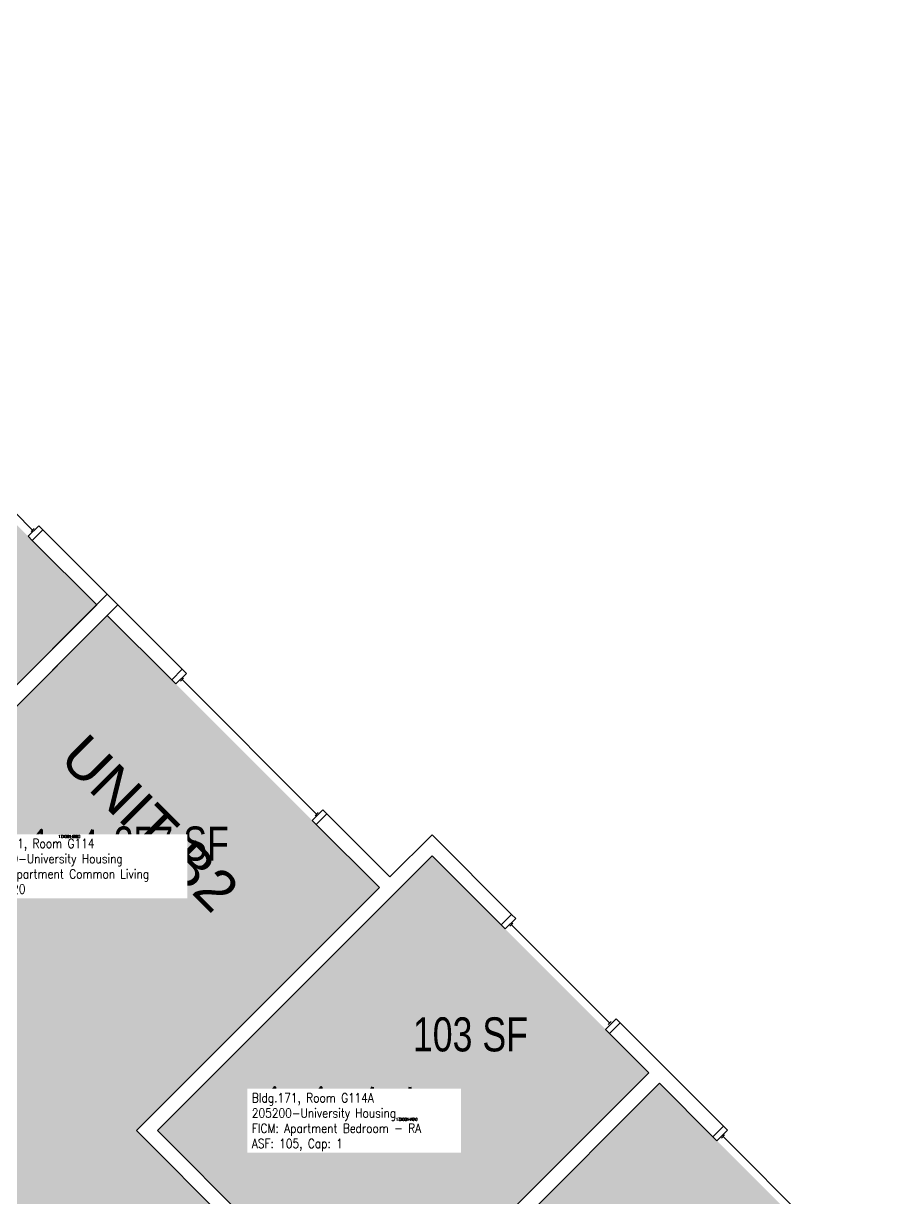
# Model space of a CAD drawing. Header units: inches. Extents: x 1063 to 4030, y -1482 to 1669.
# Drawn here: x 2907.4 to 3207.5, y 863.2 to 1276.6 of the extents above; entities that cross this region are included whole.
import ezdxf
from ezdxf.enums import TextEntityAlignment as Align

# ---------------------------------------------------------------- set-up
doc = ezdxf.new("R2010")
doc.units = ezdxf.units.IN
doc.header["$LTSCALE"] = 192
doc.header["$MEASUREMENT"] = 0
for name, color, linetype in [('A-AREA-IDEN', 1, 'Continuous'), ('A-GLAZ', 1, 'Continuous'), ('A-IDEN-RNUM', 7, 'Continuous'), ('A-IDEN-SNUM', 4, 'Continuous'), ('A-IDEN-VNUM', 4, 'Continuous'), ('A-WALL', 5, 'Continuous'), ('AREA-TEXT', 3, 'Continuous'), ('Rooms-Category-Color', 7, 'Continuous'), ('Rooms-College-Color', 7, 'Continuous'), ('Rooms-Department-Color', 7, 'Continuous'), ('Rooms-Division-Color', 7, 'Continuous'), ('Rooms-Information', 7, 'Continuous')]:
    doc.layers.add(name, color=color, linetype=linetype)
doc.styles.add('AREA', font='arial.ttf', dxfattribs={"width": 0.75, "height": 12})
doc.styles.add('ROOMSNUMBER', font='txt.shx', dxfattribs={"height": 0.03})
doc.styles.add('ROOMVNUMBER', font='simplex.shx', dxfattribs={"width": 0.85})
doc.styles.get("Standard").update_dxf_attribs({"font": 'arial.ttf'})

msp = doc.modelspace()

# ---------------------------------------------------------------- hatches: boundary and pattern name
at = {"layer": 'Rooms-Category-Color', "true_color": 0x728ef3}
for points in [[(2933.18, 1071.9), (2837.36, 1167.71), (2751.8, 1082.15), (2557.35, 1276.6), (2516.34, 1235.59), (2536.67, 1215.26), (2546.48, 1225.07), (2670.95, 1100.6), (2661.14, 1090.79), (2681.47, 1070.46), (2691.28, 1080.27), (2713.7, 1057.86), (2704.06, 1048.22), (2700.35, 1051.93), (2704.86, 1056.44), (2689.87, 1071.43), (2654.95, 1036.52), (2669.94, 1021.53), (2676.31, 1027.89), (2680.02, 1024.18), (2673.66, 1017.82), (2716.88, 974.59), (2780.87, 1038.59), (2830.47, 988.99), (2840.81, 999.33), (2850.71, 989.43)], [(2936.89, 1068.18), (3032.7, 972.37), (2947.14, 886.81), (3141.6, 692.36), (3100.58, 651.34), (3080.26, 671.67), (3090.07, 681.49), (2965.59, 805.96), (2955.78, 796.15), (2935.45, 816.48), (2945.26, 826.29), (2922.85, 848.7), (2913.21, 839.07), (2916.93, 835.36), (2921.43, 839.86), (2936.42, 824.87), (2901.51, 789.96), (2886.52, 804.95), (2892.89, 811.31), (2889.17, 815.03), (2882.81, 808.66), (2839.59, 851.89), (2903.58, 915.88), (2853.98, 965.48), (2864.32, 975.82), (2854.42, 985.72)], [(3127.64, 907.13), (3051.27, 983.5), (2954.58, 886.8), (3030.94, 810.43), (3127.32, 906.83)], [(3207.46, 827.32), (3131.35, 903.42), (3034.66, 806.74), (3110.76, 730.62), (3207.13, 827.01)]]:
    msp.add_hatch(color=171, dxfattribs=at).paths.add_polyline_path(points)
at = {"layer": 'Rooms-College-Color', "true_color": 0xadadad}
for points in [[(2933.18, 1071.9), (2837.36, 1167.71), (2751.8, 1082.15), (2557.35, 1276.6), (2516.34, 1235.59), (2536.67, 1215.26), (2546.48, 1225.07), (2670.95, 1100.6), (2661.14, 1090.79), (2681.47, 1070.46), (2691.28, 1080.27), (2713.7, 1057.86), (2704.06, 1048.22), (2700.35, 1051.93), (2704.86, 1056.44), (2689.87, 1071.43), (2654.95, 1036.52), (2669.94, 1021.53), (2676.31, 1027.89), (2680.02, 1024.18), (2673.66, 1017.82), (2716.88, 974.59), (2780.87, 1038.59), (2830.47, 988.99), (2840.81, 999.33), (2850.71, 989.43)], [(2936.89, 1068.18), (3032.7, 972.37), (2947.14, 886.81), (3141.6, 692.36), (3100.58, 651.34), (3080.26, 671.67), (3090.07, 681.49), (2965.59, 805.96), (2955.78, 796.15), (2935.45, 816.48), (2945.26, 826.29), (2922.85, 848.7), (2913.21, 839.07), (2916.93, 835.36), (2921.43, 839.86), (2936.42, 824.87), (2901.51, 789.96), (2886.52, 804.95), (2892.89, 811.31), (2889.17, 815.03), (2882.81, 808.66), (2839.59, 851.89), (2903.58, 915.88), (2853.98, 965.48), (2864.32, 975.82), (2854.42, 985.72)], [(3127.64, 907.13), (3051.27, 983.5), (2954.58, 886.8), (3030.94, 810.43), (3127.32, 906.83)], [(3207.46, 827.32), (3131.35, 903.42), (3034.66, 806.74), (3110.76, 730.62), (3207.13, 827.01)]]:
    msp.add_hatch(color=253, dxfattribs=at).paths.add_polyline_path(points)
at = {"layer": 'Rooms-Department-Color', "true_color": 0x604aed}
for points in [[(2933.18, 1071.9), (2837.36, 1167.71), (2751.8, 1082.15), (2557.35, 1276.6), (2516.34, 1235.59), (2536.67, 1215.26), (2546.48, 1225.07), (2670.95, 1100.6), (2661.14, 1090.79), (2681.47, 1070.46), (2691.28, 1080.27), (2713.7, 1057.86), (2704.06, 1048.22), (2700.35, 1051.93), (2704.86, 1056.44), (2689.87, 1071.43), (2654.95, 1036.52), (2669.94, 1021.53), (2676.31, 1027.89), (2680.02, 1024.18), (2673.66, 1017.82), (2716.88, 974.59), (2780.87, 1038.59), (2830.47, 988.99), (2840.81, 999.33), (2850.71, 989.43)], [(2936.89, 1068.18), (3032.7, 972.37), (2947.14, 886.81), (3141.6, 692.36), (3100.58, 651.34), (3080.26, 671.67), (3090.07, 681.49), (2965.59, 805.96), (2955.78, 796.15), (2935.45, 816.48), (2945.26, 826.29), (2922.85, 848.7), (2913.21, 839.07), (2916.93, 835.36), (2921.43, 839.86), (2936.42, 824.87), (2901.51, 789.96), (2886.52, 804.95), (2892.89, 811.31), (2889.17, 815.03), (2882.81, 808.66), (2839.59, 851.89), (2903.58, 915.88), (2853.98, 965.48), (2864.32, 975.82), (2854.42, 985.72)], [(3127.64, 907.13), (3051.27, 983.5), (2954.58, 886.8), (3030.94, 810.43), (3127.32, 906.83)], [(3207.46, 827.32), (3131.35, 903.42), (3034.66, 806.74), (3110.76, 730.62), (3207.13, 827.01)]]:
    msp.add_hatch(color=173, dxfattribs=at).paths.add_polyline_path(points)
at = {"layer": 'Rooms-Division-Color', "true_color": 0x604aed}
for points in [[(2933.18, 1071.9), (2837.36, 1167.71), (2751.8, 1082.15), (2557.35, 1276.6), (2516.34, 1235.59), (2536.67, 1215.26), (2546.48, 1225.07), (2670.95, 1100.6), (2661.14, 1090.79), (2681.47, 1070.46), (2691.28, 1080.27), (2713.7, 1057.86), (2704.06, 1048.22), (2700.35, 1051.93), (2704.86, 1056.44), (2689.87, 1071.43), (2654.95, 1036.52), (2669.94, 1021.53), (2676.31, 1027.89), (2680.02, 1024.18), (2673.66, 1017.82), (2716.88, 974.59), (2780.87, 1038.59), (2830.47, 988.99), (2840.81, 999.33), (2850.71, 989.43)], [(2936.89, 1068.18), (3032.7, 972.37), (2947.14, 886.81), (3141.6, 692.36), (3100.58, 651.34), (3080.26, 671.67), (3090.07, 681.49), (2965.59, 805.96), (2955.78, 796.15), (2935.45, 816.48), (2945.26, 826.29), (2922.85, 848.7), (2913.21, 839.07), (2916.93, 835.36), (2921.43, 839.86), (2936.42, 824.87), (2901.51, 789.96), (2886.52, 804.95), (2892.89, 811.31), (2889.17, 815.03), (2882.81, 808.66), (2839.59, 851.89), (2903.58, 915.88), (2853.98, 965.48), (2864.32, 975.82), (2854.42, 985.72)], [(3127.64, 907.13), (3051.27, 983.5), (2954.58, 886.8), (3030.94, 810.43), (3127.32, 906.83)], [(3207.46, 827.32), (3131.35, 903.42), (3034.66, 806.74), (3110.76, 730.62), (3207.13, 827.01)]]:
    msp.add_hatch(color=173, dxfattribs=at).paths.add_polyline_path(points)

# ---------------------------------------------------------------- linework, layer by layer
at = {"layer": 'A-GLAZ'}
for p, q in [((2910.56, 1098.23), (2863.18, 1145.61)), ((2910.03, 1097.7), (2911.09, 1098.76)), ((2962.69, 1045.03), (2963.75, 1046.09)), ((2963.22, 1045.56), (3010.6, 998.19)), ((3010.07, 997.66), (3011.13, 998.72)), ((3078.69, 958.74), (3079.75, 959.8)), ((3079.22, 959.27), (3113.86, 924.62)), ((3113.33, 924.09), (3114.39, 925.15)), ((3153.26, 884.16), (3154.32, 885.22)), ((3153.79, 884.69), (3188.44, 850.04))]:
    msp.add_line(p, q, dxfattribs=at)
for points in [[(2912.77, 1099.73), (2914.18, 1098.32), (2910.47, 1094.61), (2909.05, 1096.02)], [(2964.73, 1047.77), (2963.31, 1049.19), (2959.6, 1045.47), (2961.01, 1044.06)], [(3012.81, 999.69), (3014.22, 998.28), (3010.51, 994.56), (3009.1, 995.98)], [(3080.72, 961.48), (3079.3, 962.89), (3075.59, 959.18), (3077.01, 957.77)], [(3116.07, 926.12), (3117.49, 924.71), (3113.78, 921), (3112.36, 922.41)], [(3155.3, 886.9), (3153.88, 888.31), (3150.17, 884.6), (3151.58, 883.19)]]:
    msp.add_lwpolyline(points, close=True, dxfattribs=at)
at = {"layer": 'A-WALL'}
for p, q in [((2914.18, 1098.32), (2910.47, 1094.61)), ((2940.6, 1071.9), (2914.18, 1098.32)), ((2910.47, 1094.61), (2933.18, 1071.9)), ((2754.99, 893.71), (2936.89, 1075.61)), ((2936.89, 1075.61), (2963.31, 1049.19)), ((2758.7, 889.99), (2940.6, 1071.9)), ((2933.18, 1071.9), (2850.71, 989.43)), ((2936.89, 1068.18), (2854.42, 985.72)), ((2959.6, 1045.47), (2936.89, 1068.18)), ((2963.31, 1049.19), (2959.6, 1045.47)), ((3010.51, 994.56), (3014.22, 998.28)), ((3014.22, 998.28), (3036.41, 976.08)), ((3032.7, 972.37), (3010.51, 994.56)), ((3036.41, 976.08), (3051.26, 990.93)), ((3051.26, 990.93), (3079.3, 962.89)), ((3051.26, 983.51), (2954.57, 886.81)), ((3075.59, 959.18), (3051.26, 983.51)), ((2947.14, 886.81), (3032.7, 972.37)), ((3079.3, 962.89), (3075.59, 959.18)), ((3113.78, 921), (3117.49, 924.71)), ((3117.49, 924.71), (3153.88, 888.31)), ((3127.63, 907.14), (3113.78, 921)), ((3030.93, 810.44), (3127.63, 907.14)), ((3131.34, 903.43), (3034.65, 806.73)), ((3150.17, 884.6), (3131.34, 903.43)), ((2997.52, 836.43), (2947.14, 886.81)), ((2954.57, 886.81), (3001.24, 840.14)), ((3153.88, 888.31), (3150.17, 884.6))]:
    msp.add_line(p, q, dxfattribs=at)

# ---------------------------------------------------------------- texts
at = {"layer": 'A-AREA-IDEN'}
msp.add_text('UNIT B2', height=14.4, rotation=315, dxfattribs=at).set_placement((2946.82, 989.92), align=Align.CENTER)
at = {"layer": 'A-IDEN-RNUM', "style": 'ROOMSNUMBER', "width": 0.85}
for s, p in [('0114-00', (2923.47, 990.32)), ('0114-A0', (3042.36, 890.71))]:
    msp.add_text(s, height=1, dxfattribs=at).set_placement(p, align=Align.MIDDLE_CENTER)
at = {"layer": 'A-IDEN-SNUM', "style": 'ROOMSNUMBER', "width": 0.85}
for s, p in [('1710G11400', (2923.47, 990.32)), ('1710G114A0', (3042.36, 890.71))]:
    msp.add_text(s, height=1, dxfattribs=at).set_placement(p, align=Align.MIDDLE_CENTER)
at = {"layer": 'A-IDEN-VNUM', "style": 'ROOMVNUMBER', "width": 0.85}
for s, p in [('114', (2912.88, 981.44)), ('114A', (3018.8, 890.79))]:
    msp.add_text(s, height=22.5, dxfattribs=at).set_placement(p, align=Align.MIDDLE_CENTER)
at = {"layer": 'AREA-TEXT', "style": 'AREA', "width": 0.75}
for s, p in [('257 SF', (2959.41, 987.84)), ('103 SF', (3064.78, 920.65))]:
    msp.add_text(s, height=12, dxfattribs=at).set_placement(p, align=Align.MIDDLE_CENTER)

# ---------------------------------------------------------------- next in the draw order: texts
at = {"layer": 'Rooms-Information', "width": 72, "attachment_point": 7, "style": 'ROOMVNUMBER', "bg_fill": 3, "box_fill_scale": 1.5, "bg_fill_color": 256, "bg_fill_true_color": 13158600, "bg_fill_transparency": 0}
for s, insert, char_height in [('Bldg.171, Room G114^M^J205200-University Housing^M^JFICM: Apartment Common Living^M^JASF: 420', (2891.48, 970.19), 3.2143), ('Bldg.171, Room G114A^M^J205200-University Housing^M^JFICM: Apartment Bedroom - RA^M^JASF: 105, Cap: 1', (2987.83, 879.54), 3.21429)]:
    msp.add_mtext(s, dxfattribs=dict(at, insert=insert, char_height=char_height))

doc.saveas('drawing.dxf')
